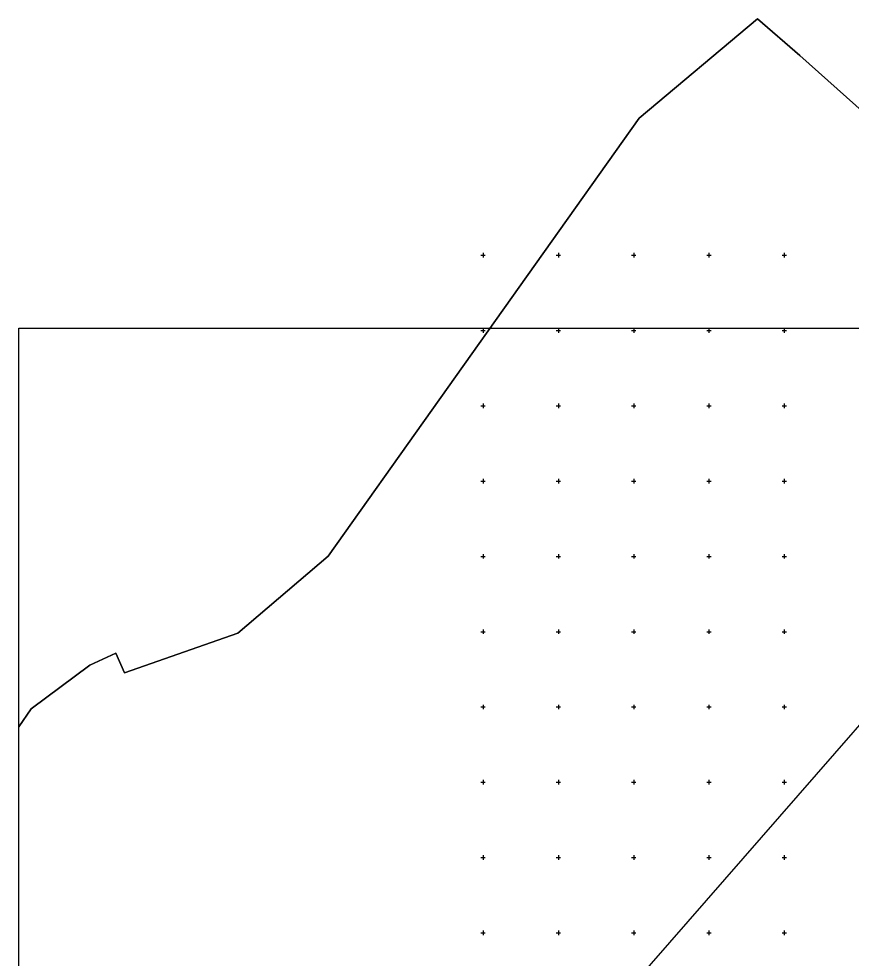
# Model space of a CAD drawing. Header units: metres. Extents: x 2284092 to 2335310, y 454860 to 483236.
# Drawn here: x 2284092 to 2284645, y 455582 to 456207 of the extents above; entities that cross this region are included whole.
import ezdxf

# ---------------------------------------------------------------- set-up
doc = ezdxf.new("R2010")
doc.units = ezdxf.units.M
doc.linetypes.add('ЛИНИЯ_1.5-1.5', pattern=[3, 1.5, -1.5])
for name, color, linetype in [('0 @ 0.5', 7, 'Continuous'), ('b', 7, 'Continuous'), ('INHABITED', 14, 'Continuous'), ('MUNICIPAL', 14, 'Continuous')]:
    doc.layers.add(name, color=color, linetype=linetype)

# ---------------------------------------------------------------- blocks, each defined once
blk = doc.blocks.new('Крест сетки')
at = {"color": 72, "linetype": 'Continuous'}
for p, q in [((-3, 0), (3, 0)), ((0, 3), (0, -3))]:
    blk.add_line(p, q, dxfattribs=at)

msp = doc.modelspace()

# ---------------------------------------------------------------- linework, layer by layer
at = {"linetype": 'Continuous'}
msp.add_lwpolyline([(2284091.77, 456001.5), (2285702.08, 456001.5), (2285702.08, 454859.8), (2284091.77, 454859.8)], close=True, dxfattribs=at)
at = {"layer": 'b', "linetype": 'Continuous'}
msp.add_lwpolyline([(2284400.46, 455452.39), (2284362.59, 455424.7), (2284292.45, 455322.69), (2284378.23, 455332.83), (2284465.8, 455326.3), (2284589.4, 455364.3), (2284647.1, 455343.8), (2284731.2, 455423), (2284803.4, 455418.7), (2284841.5, 455421.2), (2285132.4, 455641.7), (2285249.4, 455625.3), (2285143.47, 455740.54), (2285079.3, 455808.6), (2285088.13, 455821.89), (2285062.82, 455841.71), (2284892, 456015.6)], close=True, dxfattribs=at)
at = {"layer": 'INHABITED', "linetype": 'Continuous'}
for points in [[(2284091.77, 455736.86), (2284099.95, 455748.73), (2284138.92, 455777.79), (2284156.12, 455785.65), (2284161.86, 455772.66), (2284237.11, 455799.11), (2284297.2, 455850.1), (2284503.7, 456141.1), (2284582.3, 456207), (2284610.4, 456182.68), (2284703.32, 456099.56)], [(2284091.77, 455736.86), (2284099.95, 455748.73), (2284138.92, 455777.79), (2284156.12, 455785.65), (2284161.86, 455772.66), (2284237.11, 455799.11), (2284297.2, 455850.1), (2284503.7, 456141.1), (2284582.3, 456207), (2284610.4, 456182.68), (2284703.32, 456099.56)], [(2284091.77, 455736.86), (2284099.95, 455748.73), (2284138.92, 455777.79), (2284156.12, 455785.65), (2284161.86, 455772.66), (2284237.11, 455799.11), (2284297.2, 455850.1), (2284404.64, 456001.5)]]:
    msp.add_lwpolyline(points, dxfattribs=at)
at = {"layer": 'MUNICIPAL', "linetype": 'Continuous'}
for points in [[(2284091.77, 455736.86), (2284099.95, 455748.73), (2284138.92, 455777.79), (2284156.12, 455785.65), (2284161.86, 455772.66), (2284237.11, 455799.11), (2284297.2, 455850.1), (2284503.7, 456141.1), (2284582.3, 456207), (2284610.4, 456182.68), (2284703.32, 456099.56)], [(2284703.32, 456099.56), (2284610.4, 456182.68), (2284582.3, 456207), (2284503.7, 456141.1), (2284297.2, 455850.1), (2284237.11, 455799.11), (2284161.86, 455772.66), (2284156.12, 455785.65), (2284138.92, 455777.79), (2284099.95, 455748.73), (2284091.77, 455736.86)], [(2284091.77, 455736.86), (2284099.95, 455748.73), (2284138.92, 455777.79), (2284156.12, 455785.65), (2284161.86, 455772.66), (2284237.11, 455799.11), (2284297.2, 455850.1), (2284503.7, 456141.1), (2284582.3, 456207), (2284610.4, 456182.68), (2284703.32, 456099.56)], [(2284703.32, 456099.56), (2284610.4, 456182.68), (2284582.3, 456207), (2284503.7, 456141.1), (2284297.2, 455850.1), (2284237.11, 455799.11), (2284161.86, 455772.66), (2284156.12, 455785.65), (2284138.92, 455777.79), (2284099.95, 455748.73), (2284091.77, 455736.86)]]:
    msp.add_lwpolyline(points, dxfattribs=at)

# ---------------------------------------------------------------- block references
at = {"layer": '0 @ 0.5', "linetype": 'ЛИНИЯ_1.5-1.5', "xscale": 0.5, "yscale": 0.5, "zscale": 0.5}
for p in [(2284400, 456050), (2284450, 456050), (2284500, 456050), (2284550, 456050), (2284600, 456050), (2284400, 456000), (2284450, 456000), (2284500, 456000), (2284550, 456000), (2284600, 456000), (2284400, 455950), (2284450, 455950), (2284500, 455950), (2284550, 455950), (2284600, 455950), (2284400, 455900), (2284450, 455900), (2284500, 455900), (2284550, 455900), (2284600, 455900), (2284400, 455850), (2284450, 455850), (2284500, 455850), (2284550, 455850), (2284600, 455850), (2284400, 455800), (2284450, 455800), (2284500, 455800), (2284550, 455800), (2284600, 455800), (2284400, 455750), (2284450, 455750), (2284500, 455750), (2284550, 455750), (2284600, 455750), (2284400, 455700), (2284450, 455700), (2284500, 455700), (2284550, 455700), (2284600, 455700), (2284400, 455650), (2284450, 455650), (2284500, 455650), (2284550, 455650), (2284600, 455650), (2284400, 455600), (2284450, 455600), (2284500, 455600), (2284550, 455600), (2284600, 455600)]:
    msp.add_blockref('Крест сетки', p, dxfattribs=at)

doc.saveas('drawing.dxf')
